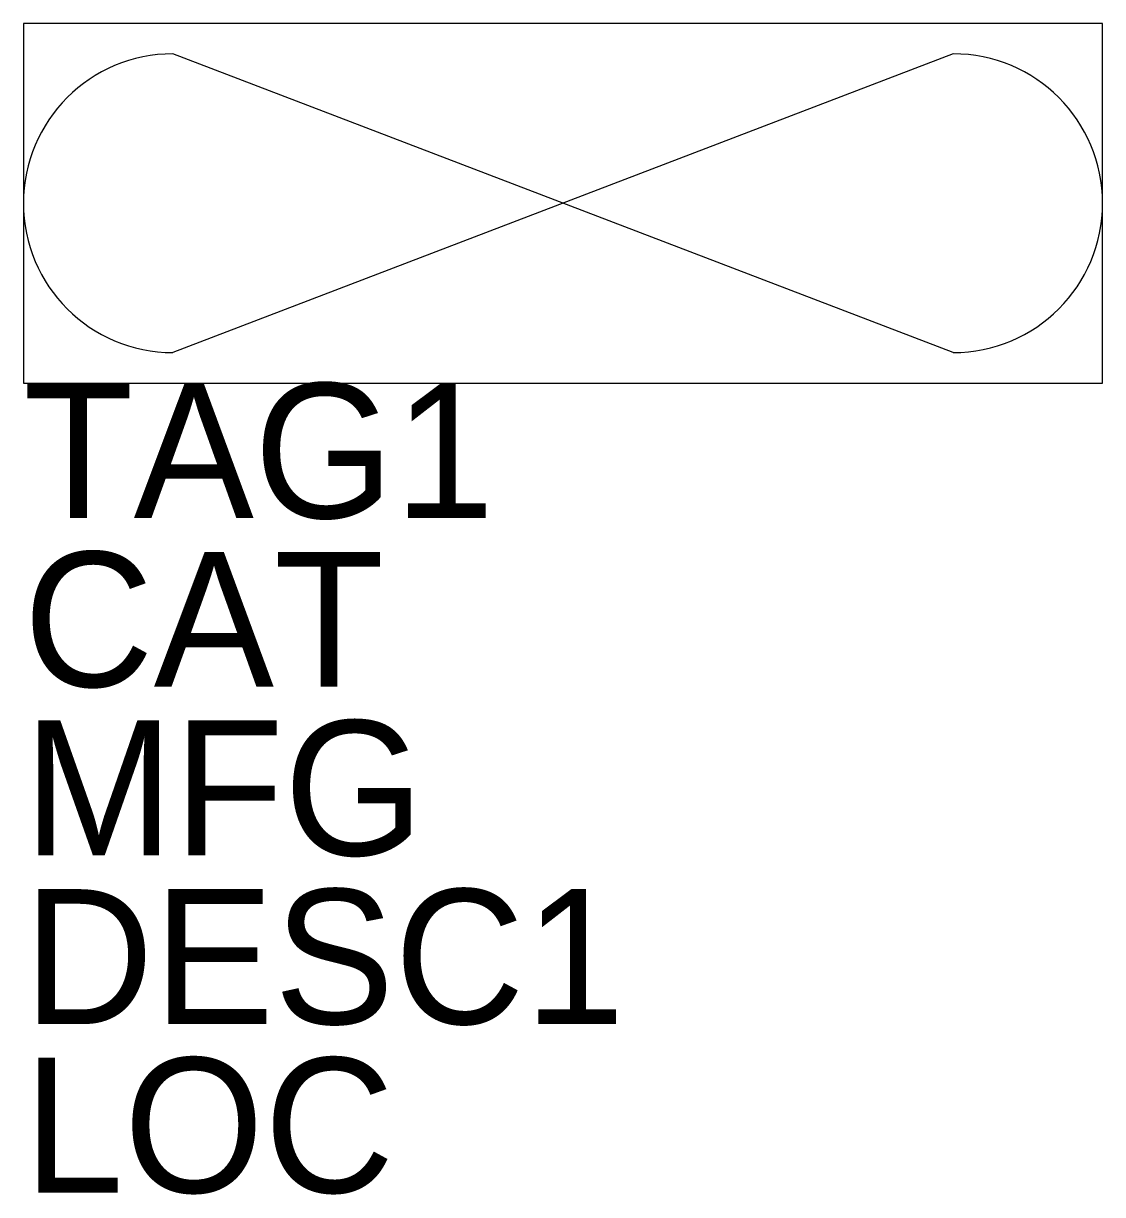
# Model space of a CAD drawing. Extents: x -0.5 to 0.5, y -0.92 to 0.17.
import ezdxf

# ---------------------------------------------------------------- set-up
doc = ezdxf.new("R2010")
doc.units = 0
doc.layers.get('0').update_dxf_attribs({"linetype": 'CONTINUOUS'})

msp = doc.modelspace()

# ---------------------------------------------------------------- linework, layer by layer
for p, q in [((0.5, 0.1667), (-0.5, 0.1667)), ((-0.5, 0.1667), (-0.5, -0.1667)), ((0.5, -0.1667), (0.5, 0.1667)), ((0.3616, 0.1385), (-0.3616, -0.1382)), ((0.3616, -0.1382), (-0.3616, 0.1385)), ((-0.5, -0.1667), (0.5, -0.1667))]:
    msp.add_line(p, q)
for centre, start, end in [((-0.3616, 0.0001), 90, 270), ((0.3616, 0.0001), 270, 90)]:
    msp.add_arc(centre, 0.1384, start, end)

# ---------------------------------------------------------------- texts
for tag, p in [('TAG1', (-0.5, -0.2917)), ('CAT', (-0.5, -0.44795)), ('MFG', (-0.5, -0.6042)), ('DESC1', (-0.5, -0.76045)), ('LOC', (-0.5, -0.9167))]:
    msp.add_attdef(tag, p, '', height=0.125)

doc.saveas('drawing.dxf')
